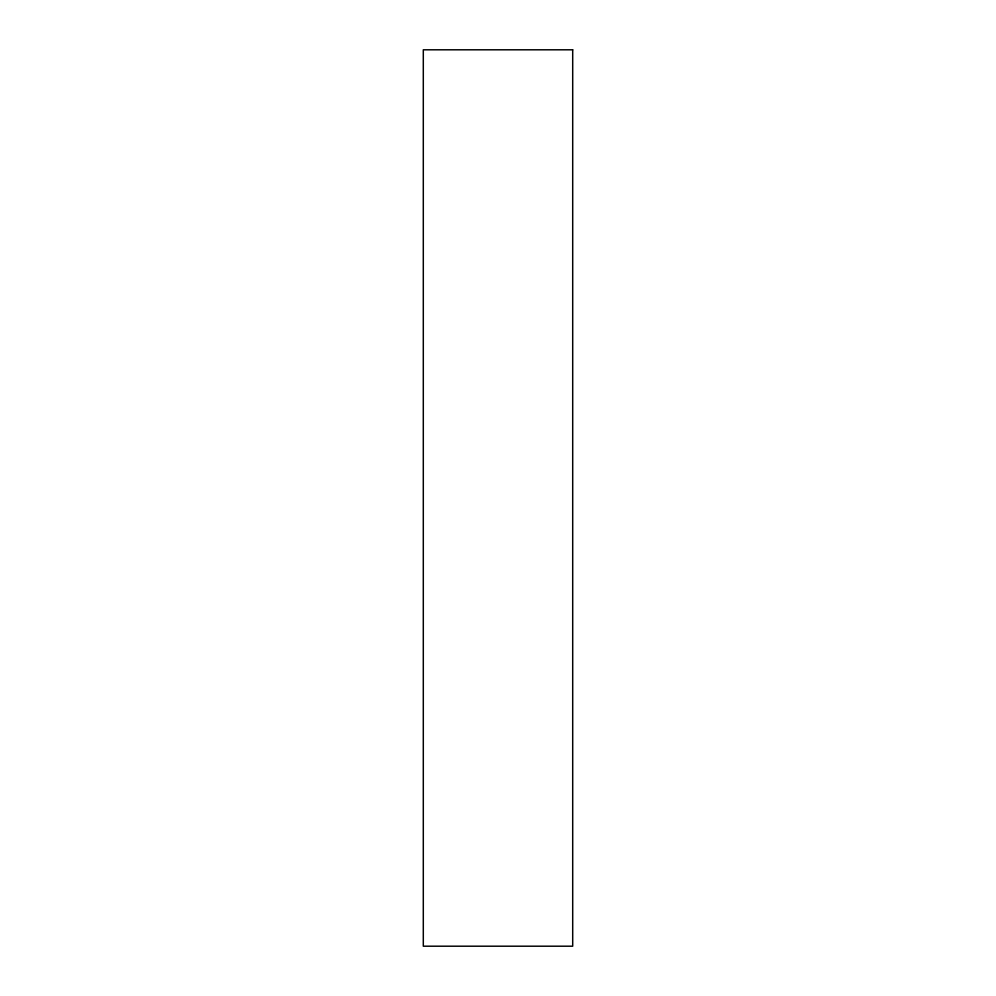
<?xml version="1.0" encoding="UTF-8"?>
<svg xmlns="http://www.w3.org/2000/svg" width="996" height="996" viewBox="0 0 996 996"><rect width="100%" height="100%" fill="white"/><g stroke="black" fill="none" stroke-linecap="round" stroke-linejoin="round"><path stroke-width="1.49" d="M572.7 49.8L423.3 49.8L423.3 946.2L572.7 946.2L572.7 49.8"/></g></svg>
